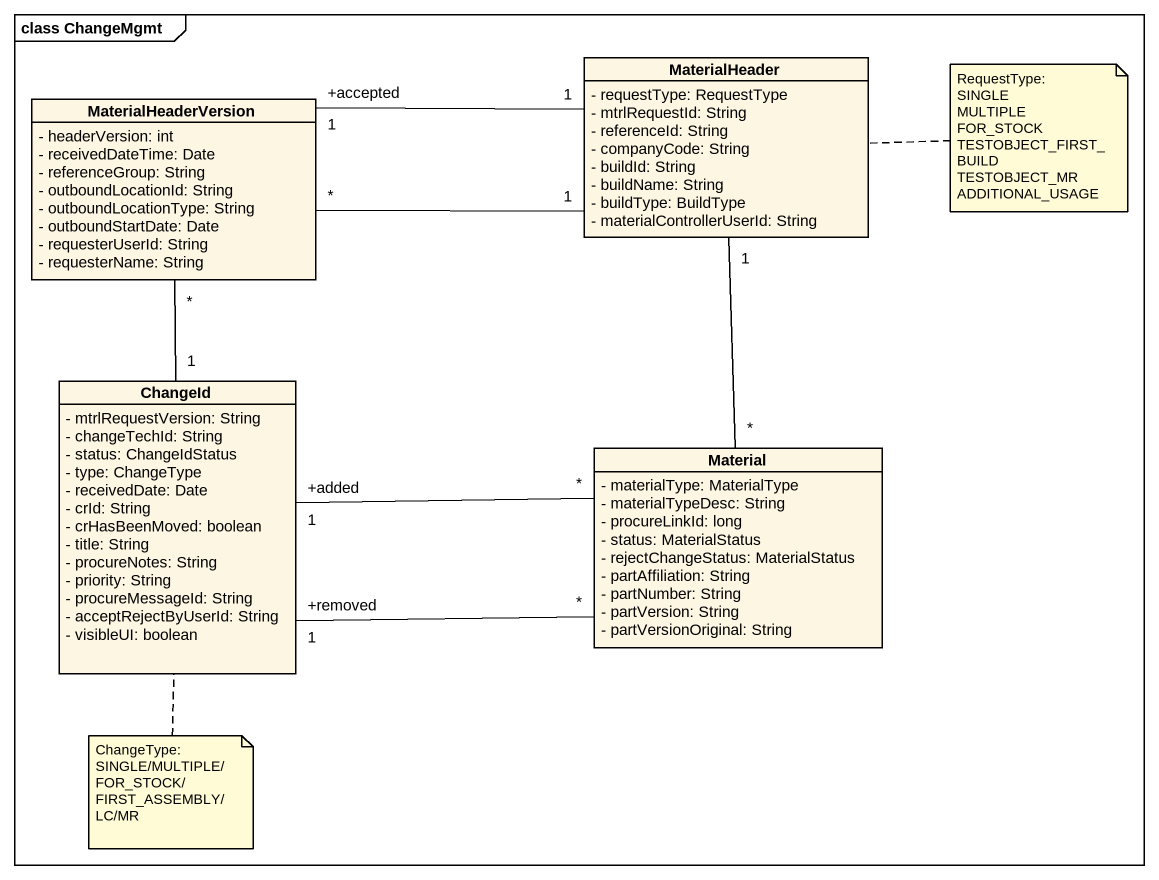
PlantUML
@startuml
mainframe class ChangeMgmt
hide circle
hide empty members
skinparam classAttributeIconSize 0
class MaterialHeader {
  - requestType: RequestType
  - mtrlRequestId: String
  - referenceId: String
  - companyCode: String
  - buildId: String
  - buildName: String
  - buildType: BuildType
  - materialControllerUserId: String
}
class MaterialHeaderVersion {
  - headerVersion: int
  - receivedDateTime: Date
  - referenceGroup: String
  - outboundLocationId: String
  - outboundLocationType: String
  - outboundStartDate: Date
  - requesterUserId: String
  - requesterName: String
}
class ChangeId {
  - mtrlRequestVersion: String
  - changeTechId: String
  - status: ChangeIdStatus
  - type: ChangeType
  - receivedDate: Date
  - crId: String
  - crHasBeenMoved: boolean
  - title: String
  - procureNotes: String
  - priority: String
  - procureMessageId: String
  - acceptRejectByUserId: String
  - visibleUI: boolean
}
class Material {
  - materialType: MaterialType
  - materialTypeDesc: String
  - procureLinkId: long
  - status: MaterialStatus
  - rejectChangeStatus: MaterialStatus
  - partAffiliation: String
  - partNumber: String
  - partVersion: String
  - partVersionOriginal: String
}
MaterialHeader "1" -left- "*" MaterialHeaderVersion
MaterialHeader "1" -left- "+accepted\n1" MaterialHeaderVersion
MaterialHeader "1" -- "*" Material
MaterialHeaderVersion "*" -- "1" ChangeId
ChangeId "+added\n1" -right- "*" Material
Material "*" -left- "+removed\n1" ChangeId
note right of MaterialHeader
  RequestType:
  SINGLE
  MULTIPLE
  FOR_STOCK
  TESTOBJECT_FIRST_BUILD
  TESTOBJECT_MR
  ADDITIONAL_USAGE
end note
note bottom of ChangeId
  ChangeType:
  SINGLE/MULTIPLE/
  FOR_STOCK/
  FIRST_ASSEMBLY/
  LC/MR
end note
@enduml
